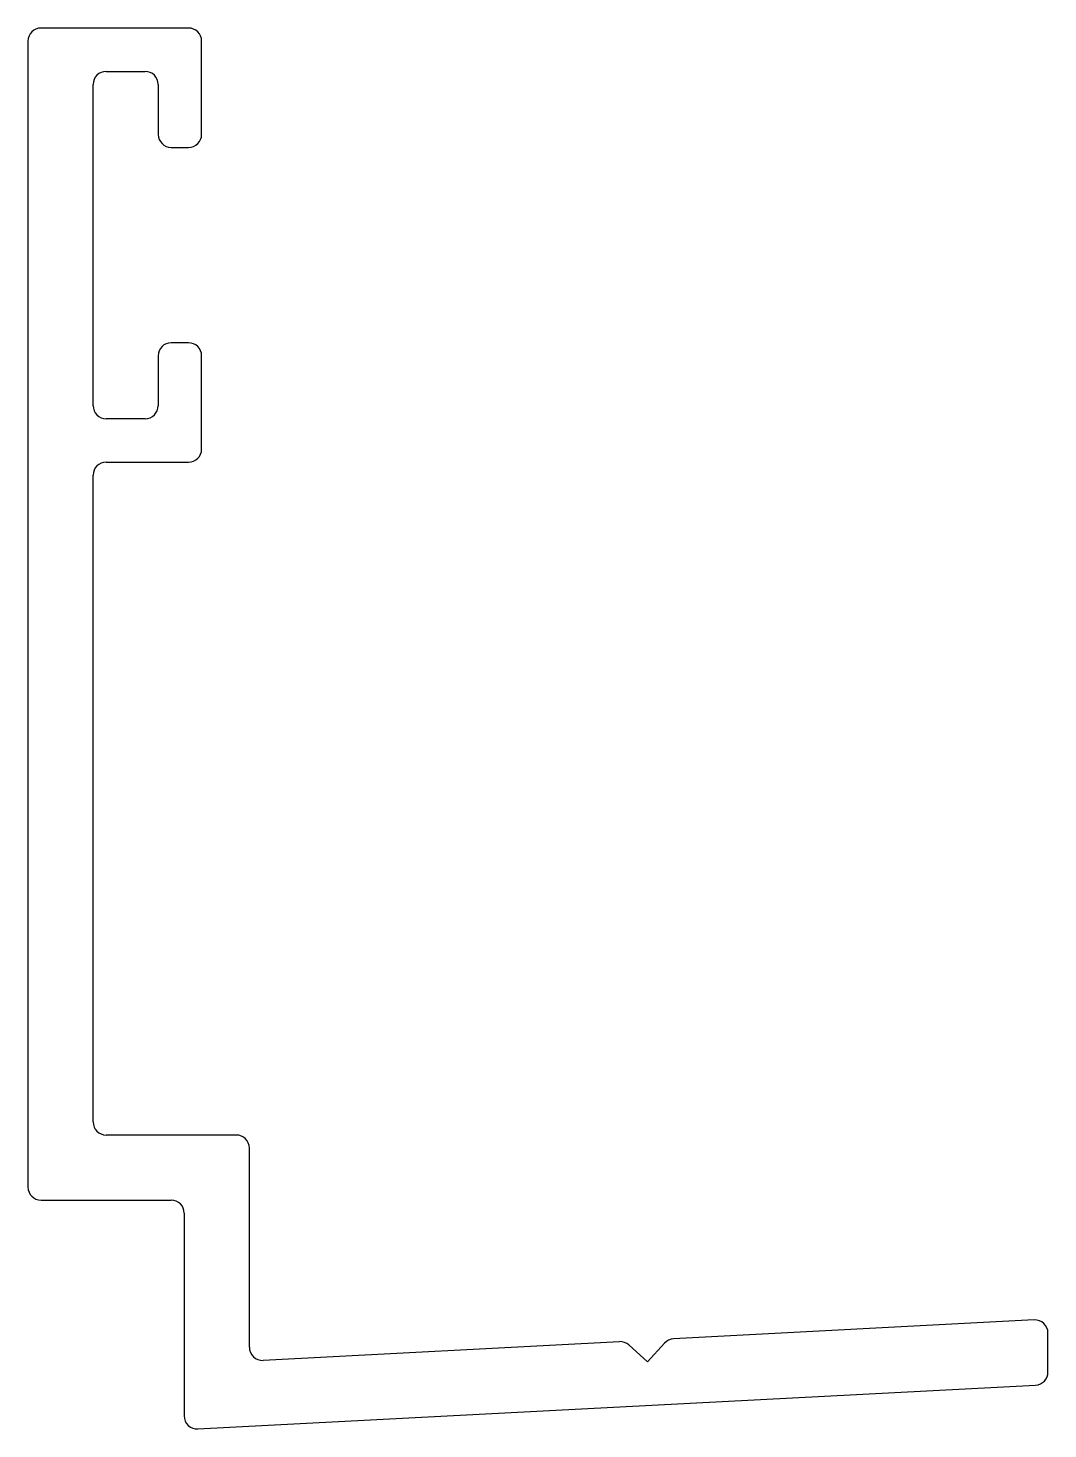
# Model space of a CAD drawing. Extents: x 827.9 to 851.4, y 460.5 to 492.7.
import ezdxf

# ---------------------------------------------------------------- set-up
doc = ezdxf.new("R2010")
doc.units = 0
doc.layers.get('0').update_dxf_attribs({"linetype": 'CONTINUOUS'})

msp = doc.modelspace()

# ---------------------------------------------------------------- linework, layer by layer
for p, q in [((831.582, 492.729), (828.182, 492.729)), ((827.882, 492.429), (827.882, 466.029)), ((831.882, 490.279), (831.882, 492.429)), ((829.682, 491.729), (830.582, 491.729)), ((829.382, 484.029), (829.382, 491.429)), ((830.882, 491.429), (830.882, 490.279)), ((831.182, 489.979), (831.582, 489.979)), ((831.582, 485.479), (831.182, 485.479)), ((830.882, 485.179), (830.882, 484.029)), ((831.882, 483.029), (831.882, 485.179)), ((830.582, 483.729), (829.682, 483.729)), ((829.682, 482.729), (831.582, 482.729)), ((829.382, 467.529), (829.382, 482.429)), ((832.682, 467.229), (829.682, 467.229)), ((832.982, 462.338), (832.982, 466.929)), ((828.182, 465.729), (831.182, 465.729)), ((831.482, 465.429), (831.482, 460.757)), ((851.067, 462.969), (842.756, 462.534)), ((841.509, 462.468), (833.298, 462.038)), ((851.382, 461.768), (851.382, 462.669)), ((842.158, 462.002), (841.725, 462.392)), ((842.548, 462.435), (842.158, 462.002)), ((831.798, 460.458), (851.098, 461.469))]:
    msp.add_line(p, q)
for centre, start, end in [((828.182, 492.429), 90, 180), ((831.582, 492.429), 0, 90), ((829.682, 491.429), 90, 180), ((830.582, 491.429), 0, 90), ((831.182, 490.279), 180, 270), ((831.582, 490.279), 270, 0), ((831.182, 485.179), 90, 180), ((831.582, 485.179), 0, 90), ((829.682, 484.029), 180, 270), ((830.582, 484.029), 270, 0), ((831.582, 483.029), 270, 0), ((829.682, 482.429), 90, 180), ((829.682, 467.529), 180, 270), ((832.682, 466.929), 0, 90), ((828.182, 466.029), 180, 270), ((831.182, 465.429), 0, 90), ((851.082, 462.669), 0, 92.9985), ((841.525, 462.169), 48, 92.9985), ((842.771, 462.234), 92.9985, 138), ((833.282, 462.338), 180, 272.9985), ((851.082, 461.768), 272.9985, 0), ((831.782, 460.757), 180, 272.9985)]:
    msp.add_arc(centre, 0.3, start, end)

doc.saveas('drawing.dxf')
